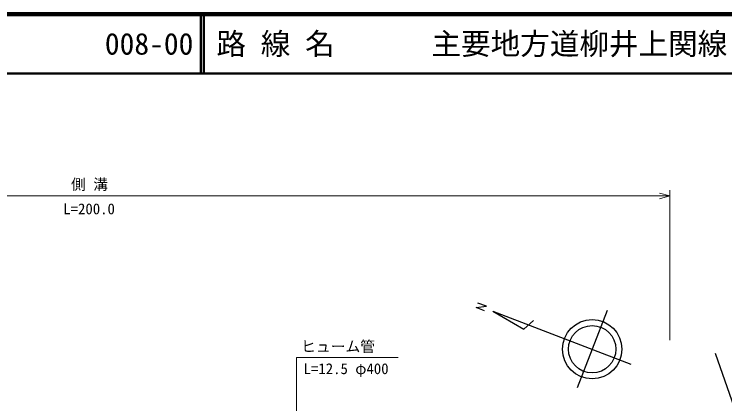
# Model space of a CAD drawing. Units: millimetres, scale not verified. Extents: x 40000 to 680000, y 20000 to 380000.
# Drawn here: x 146198 to 266320, y 314165 to 380000 of the extents above; entities that cross this region are included whole.
import ezdxf
from ezdxf.enums import TextEntityAlignment as Align

# ---------------------------------------------------------------- set-up
doc = ezdxf.new("R2010")
doc.units = ezdxf.units.MM
doc.header["$LTSCALE"] = 1000
for name, color, linetype, lineweight in [('M-BMK-OTRS', 5, 'Continuous', 25), ('M-BMK-SRVR', 3, 'Continuous', 25), ('M-STR-HTXT', 7, 'Continuous', 13), ('M-TTL', 2, 'Continuous', 140), ('M-TTL-LINE', 7, 'Continuous', 50)]:
    doc.layers.add(name, color=color, linetype=linetype, lineweight=lineweight)
doc.layers.add('M-TTL-TXT', color=7, linetype='Continuous')
doc.styles.add('ＭＳ ゴシック', font='')
doc.styles.get('ＭＳ ゴシック').set_extended_font_data('MS Gothic')

msp = doc.modelspace()

# ---------------------------------------------------------------- linework, layer by layer
at = {"layer": 'M-BMK-OTRS'}
msp.add_line((264684, 322718), (277696, 285906), dxfattribs=at)
at = {"layer": 'M-BMK-SRVR'}
for p, q in [((224283, 330452), (226015, 330645)), ((225724, 329899), (224283, 330452)), ((226015, 330645), (224566, 331193)), ((227095, 329840), (232338, 326756)), ((227095, 329840), (250435, 320881)), ((246408, 329924), (241391, 316854)), ((232338, 326756), (233989, 328265))]:
    msp.add_line(p, q, dxfattribs=at)
for radius in [5000, 4000]:
    msp.add_circle((243900, 323389), radius, dxfattribs=at)
at = {"layer": 'M-STR-HTXT'}
for p, q in [((257050, 350283), (257050, 324924)), ((60556, 349283), (257050, 349283)), ((193903, 321987), (193903, 282011)), ((211117, 321987), (193903, 321987))]:
    msp.add_line(p, q, dxfattribs=at)
msp.add_lwpolyline([(255300, 349786), (257050, 349283), (255300, 348784)], dxfattribs=at)
at = {"layer": 'M-TTL'}
msp.add_line((680000, 380000), (40000, 380000), dxfattribs=at)
at = {"layer": 'M-TTL-LINE'}
for p, q in [((177750, 380000), (177750, 370000)), ((178250, 380000), (178250, 370000)), ((40000, 370000), (680000, 370000))]:
    msp.add_line(p, q, dxfattribs=at)

# ---------------------------------------------------------------- texts
at = {"layer": 'M-STR-HTXT', "style": 'ＭＳ ゴシック'}
for s, p in [('側 溝', (155803, 349783)), ('L=200.0', (154490, 345642)), ('ヒューム管', (194695, 322390)), ('L=12.5 φ400', (195122, 318627))]:
    msp.add_text(s, height=1833, dxfattribs=at).set_placement(p, align=Align.BOTTOM_LEFT)
at = {"layer": 'M-TTL-TXT', "style": 'ＭＳ ゴシック'}
for s, p in [('路 線 名', (180380, 375000)), ('主要地方道柳井上関線', (216734, 375000)), ('008-00', (161521, 375000))]:
    msp.add_text(s, height=3666, dxfattribs=at).set_placement(p, align=Align.MIDDLE_LEFT)

doc.saveas('drawing.dxf')
